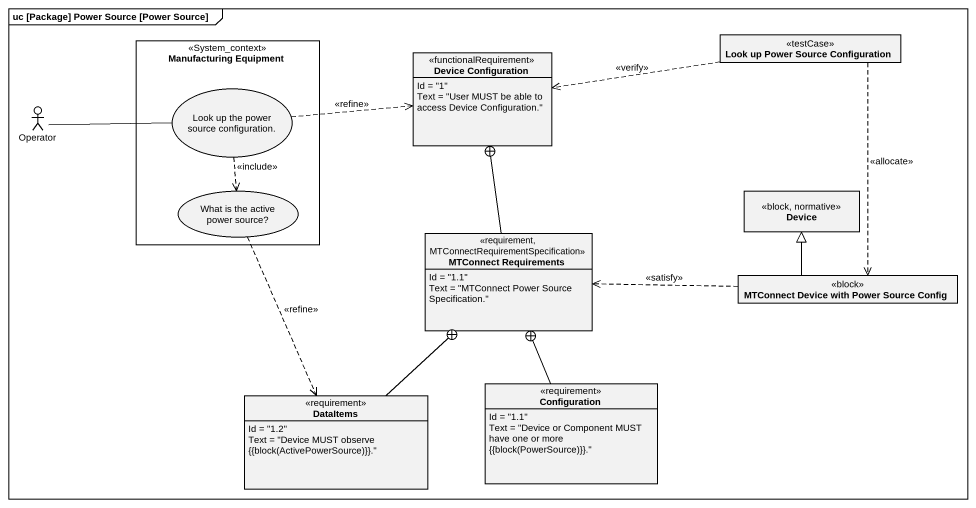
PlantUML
@startuml
mainframe uc [Package] Power Source [Power Source]
allowmixing
hide circle
hide empty members
rectangle "Manufacturing Equipment" as Manufacturing_Equipment <<System_context>> {
  usecase "Look up the power source configuration." as Look_up_the_power_source
  usecase "What is the active power source?" as What_is_the_active_power
}
class "Device Configuration" as Device_Configuration <<functionalRequirement>> {
  Id = "1"
  Text = "User MUST be able to access Device Configuration."
}
class "Look up Power Source Configuration" as Look_up_Power_Source <<testCase>>
actor Operator
class Device <<block, normative>>
class "MTConnect Requirements" as MTConnect_Requirements <<requirement, MTConnectRequirementSpecification>> {
  Id = "1.1"
  Text = "MTConnect Power Source Specification."
}
class "MTConnect Device with Power Source Config" as MTConnect_Device_with_Power <<block>>
class DataItems <<requirement>> {
  Id = "1.2"
  {field} Text = "Device MUST observe {{block(ActivePowerSource)}}."
}
class Configuration <<requirement>> {
  Id = "1.1"
  {field} Text = "Device or Component MUST have one or more {{block(PowerSource)}}."
}
Look_up_Power_Source .left.> Device_Configuration : <<verify>>
Look_up_Power_Source ..> MTConnect_Device_with_Power : <<allocate>>
Look_up_the_power_source .right.> Device_Configuration : <<refine>>
Look_up_the_power_source ..> What_is_the_active_power : <<include>>
Operator -right- Look_up_the_power_source
What_is_the_active_power ..> DataItems : <<refine>>
MTConnect_Requirements -up-+ Device_Configuration
MTConnect_Device_with_Power -up-|> Device
MTConnect_Device_with_Power .left.> MTConnect_Requirements : <<satisfy>>
DataItems -up-+ MTConnect_Requirements
Configuration -up-+ MTConnect_Requirements
@enduml
